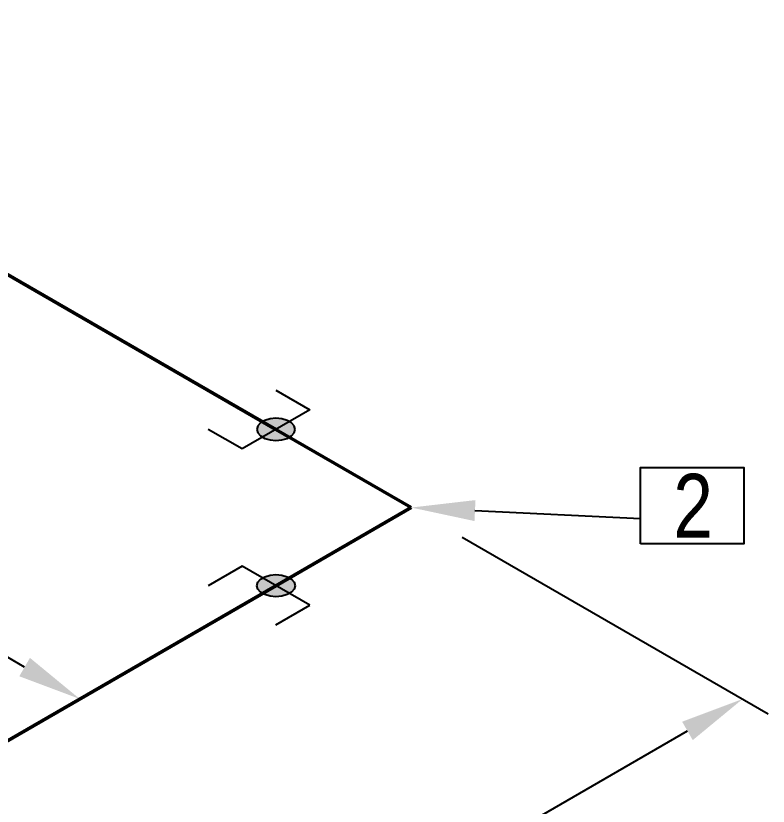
# Model space of a CAD drawing. Header units: millimetres. Extents: x 0 to 594, y 0 to 420.
# Drawn here: x 364.08 to 393.57, y 170.65 to 201.61 of the extents above; entities that cross this region are included whole.
import ezdxf
from ezdxf import colors
from ezdxf.entities.mleader import LeaderData, LeaderLine
from ezdxf.enums import TextEntityAlignment as Align
from ezdxf.math import Vec2, Vec3

# ---------------------------------------------------------------- set-up
doc = ezdxf.new("R2010")
doc.units = ezdxf.units.MM
doc.header["$LTSCALE"] = 0.25
for name, color, linetype in [('용접', 1, 'Continuous'), ('주석', 7, 'Continuous'), ('치수', 1, 'Continuous')]:
    doc.layers.add(name, color=color, linetype=linetype)
doc.layers.add('파이프 작은 보어', color=30, linetype='Continuous', lineweight=50)
doc.styles.add('AdskIsoAnnotation', font='arial.ttf', dxfattribs={"width": 0.8, "height": 1})
doc.styles.add('AdskIsoMetric', font='arial.ttf', dxfattribs={"width": 0.8, "height": 2.5})
doc.styles.add('AdskIsoMetric-30', font='arial.ttf', dxfattribs={"width": 0.8, "height": 2.5})
doc.styles.add('AdskIsoMetric30', font='arial.ttf', dxfattribs={"width": 0.8, "oblique": 30, "height": 2.5})
doc.styles.get("Standard").update_dxf_attribs({"font": 'arial.ttf'})
doc.dimstyles.new('AdskIsoMetric', dxfattribs={"dimtxt": 2.5, "dimasz": 2.5, "dimexe": 1, "dimexo": 2, "dimgap": 0.8, "dimtad": 1, "dimdec": 0, "dimrnd": 1, "dimzin": 0, "dimdsep": 46, "dimtxsty": 'AdskIsoMetric', "dimcen": 0, "dimclrt": 7, "dimadec": 0, "dimazin": 0, "dimtfac": 1, "dimtdec": 0, "dimtmove": 1, "dimatfit": 3, "dimfxl": 0, "dimfrac": 2, "dimtolj": 1, "dimtzin": 0, "dimarcsym": 0})

# ---------------------------------------------------------------- blocks, each defined once
blk = doc.blocks.new('*D44')
at = {"layer": 'Defpoints', "color": 0}
for p in [(321.387, 215.945), (308.397, 208.445), (379.579, 182.348)]:
    blk.add_point(p, dxfattribs=at)
at = {"layer": '치수', "color": 0, "lineweight": -2}
for p, q in [((319.387, 214.79), (307.397, 207.868)), ((364.423, 176.098), (310.562, 207.195))]:
    blk.add_line(p, q, dxfattribs=at)
at = {"layer": '치수', "color": 0}
for points in [[(310.77, 207.556), (310.354, 206.834), (308.397, 208.445)], [(364.632, 176.459), (364.215, 175.737), (366.588, 174.848)]]:
    blk.add_solid(points, dxfattribs=at)
at = {"layer": '치수', "color": 7, "insert": (339.76, 192.955), "char_height": 2.5, "attachment_point": 5, "rotation": 330, "style": 'AdskIsoMetric30'}
blk.add_mtext('\\A1;5864', dxfattribs=at)
blk = doc.blocks.new('*D45')
at = {"layer": 'Defpoints', "color": 0}
for p in [(379.579, 182.348), (392.569, 174.848), (315.673, 145.452)]:
    blk.add_point(p, dxfattribs=at)
at = {"layer": '치수', "color": 0, "lineweight": -2}
for p, q in [((381.579, 181.193), (393.569, 174.271)), ((330.828, 139.202), (390.404, 173.598)), ((317.673, 144.297), (329.663, 137.375))]:
    blk.add_line(p, q, dxfattribs=at)
at = {"layer": '치수', "color": 0}
for points in [[(390.196, 173.959), (390.612, 173.237), (392.569, 174.848)], [(330.62, 139.563), (331.036, 138.841), (328.663, 137.952)]]:
    blk.add_solid(points, dxfattribs=at)
at = {"layer": '치수', "color": 7, "insert": (358.569, 157.836), "char_height": 2.5, "attachment_point": 5, "rotation": 30, "style": 'AdskIsoMetric-30'}
blk.add_mtext('\\A1;5835', dxfattribs=at)
blk = doc.blocks.new('엘보우-1-Iso2DSkew90')
at = {"color": 0, "linetype": 'ByBlock', "lineweight": -2, "extrusion": (0, 0.816497, 0.57735)}
for p, q in [((0, 0), (-5.303, 3.062)), ((0, 0), (0, 0)), ((-5.303, -3.062), (0, 0))]:
    blk.add_line(p, q, dxfattribs=at)
blk = doc.blocks.new('SocketWeld-1-IsoRight')
blk.add_hatch(color=256).paths.add_polyline_path([(0.0055, 0.0371), (0.0057, 0.0369), (0.006, 0.0367), (0.0062, 0.0365), (0.0064, 0.0363), (0.0066, 0.0361), (0.0068, 0.0359), (0.007, 0.0357), (0.0072, 0.0355), (0.0075, 0.0353), (0.0077, 0.0351), (0.0079, 0.0349), (0.0081, 0.0347), (0.0083, 0.0345), (0.0085, 0.0343), (0.0088, 0.0341), (0.009, 0.0339), (0.0092, 0.0337), (0.0094, 0.0334), (0.0096, 0.0332), (0.0098, 0.033), (0.01, 0.0328), (0.0103, 0.0326), (0.0105, 0.0324), (0.0107, 0.0322), (0.0109, 0.032), (0.0111, 0.0318), (0.0113, 0.0316), (0.0115, 0.0314), (0.0118, 0.0312), (0.012, 0.031), (0.0122, 0.0308), (0.0124, 0.0306), (0.0126, 0.0304), (0.0128, 0.0302), (0.013, 0.03), (0.0133, 0.0298), (0.0135, 0.0296), (0.0137, 0.0294), (0.0139, 0.0292), (0.0141, 0.0289), (0.0143, 0.0287), (0.0145, 0.0285), (0.0148, 0.0283), (0.015, 0.0281), (0.0152, 0.0279), (0.0154, 0.0277), (0.0156, 0.0275), (0.0158, 0.0273), (0.0161, 0.0271), (0.0161, 0.0271), (0.0162, 0.0268), (0.0164, 0.0266), (0.0166, 0.0263), (0.0168, 0.0261), (0.017, 0.0258), (0.0171, 0.0256), (0.0173, 0.0253), (0.0175, 0.025), (0.0177, 0.0248), (0.0179, 0.0245), (0.0181, 0.0243), (0.0182, 0.024), (0.0184, 0.0237), (0.0186, 0.0235), (0.0188, 0.0232), (0.019, 0.023), (0.0192, 0.0227), (0.0193, 0.0225), (0.0195, 0.0222), (0.0197, 0.0219), (0.0199, 0.0217), (0.0201, 0.0214), (0.0203, 0.0212), (0.0204, 0.0209), (0.0206, 0.0206), (0.0208, 0.0204), (0.021, 0.0201), (0.0212, 0.0199), (0.0213, 0.0196), (0.0215, 0.0193), (0.0217, 0.0191), (0.0219, 0.0188), (0.0221, 0.0186), (0.0223, 0.0183), (0.0224, 0.0181), (0.0226, 0.0178), (0.0228, 0.0175), (0.023, 0.0173), (0.0232, 0.017), (0.0234, 0.0168), (0.0235, 0.0165), (0.0237, 0.0162), (0.0239, 0.016), (0.0241, 0.0157), (0.0243, 0.0155), (0.0245, 0.0152), (0.0246, 0.015), (0.0248, 0.0147), (0.025, 0.0144), (0.025, 0.0144), (0.0251, 0.0141), (0.0253, 0.0139), (0.0254, 0.0136), (0.0255, 0.0133), (0.0257, 0.013), (0.0258, 0.0127), (0.0259, 0.0124), (0.0261, 0.0121), (0.0262, 0.0118), (0.0263, 0.0116), (0.0265, 0.0113), (0.0266, 0.011), (0.0267, 0.0107), (0.0269, 0.0104), (0.027, 0.0101), (0.0271, 0.0098), (0.0273, 0.0095), (0.0274, 0.0093), (0.0275, 0.009), (0.0277, 0.0087), (0.0278, 0.0084), (0.0279, 0.0081), (0.0281, 0.0078), (0.0282, 0.0075), (0.0283, 0.0072), (0.0284, 0.007), (0.0286, 0.0067), (0.0287, 0.0064), (0.0288, 0.0061), (0.029, 0.0058), (0.0291, 0.0055), (0.0292, 0.0052), (0.0294, 0.0049), (0.0295, 0.0047), (0.0296, 0.0044), (0.0298, 0.0041), (0.0299, 0.0038), (0.03, 0.0035), (0.0302, 0.0032), (0.0303, 0.0029), (0.0304, 0.0026), (0.0306, 0.0024), (0.0307, 0.0021), (0.0308, 0.0018), (0.031, 0.0015), (0.0311, 0.0012), (0.0312, 0.0009), (0.0314, 0.0006), (0.0315, 0.0003), (0.0315, 0.0003), (0.0316, 0.0001), (0.0316, -0.0002), (0.0317, -0.0005), (0.0318, -0.0008), (0.0319, -0.0011), (0.0319, -0.0014), (0.032, -0.0017), (0.0321, -0.002), (0.0321, -0.0022), (0.0322, -0.0025), (0.0323, -0.0028), (0.0323, -0.0031), (0.0324, -0.0034), (0.0325, -0.0037), (0.0325, -0.004), (0.0326, -0.0043), (0.0327, -0.0046), (0.0328, -0.0048), (0.0328, -0.0051), (0.0329, -0.0054), (0.033, -0.0057), (0.033, -0.006), (0.0331, -0.0063), (0.0332, -0.0066), (0.0332, -0.0069), (0.0333, -0.0071), (0.0334, -0.0074), (0.0335, -0.0077), (0.0335, -0.008), (0.0336, -0.0083), (0.0337, -0.0086), (0.0337, -0.0089), (0.0338, -0.0092), (0.0339, -0.0095), (0.0339, -0.0097), (0.034, -0.01), (0.0341, -0.0103), (0.0342, -0.0106), (0.0342, -0.0109), (0.0343, -0.0112), (0.0344, -0.0115), (0.0344, -0.0118), (0.0345, -0.012), (0.0346, -0.0123), (0.0346, -0.0126), (0.0347, -0.0129), (0.0348, -0.0132), (0.0349, -0.0135), (0.0349, -0.0138), (0.0349, -0.0138), (0.0349, -0.014), (0.0349, -0.0143), (0.0349, -0.0146), (0.0349, -0.0148), (0.0349, -0.0151), (0.0349, -0.0153), (0.0349, -0.0156), (0.0349, -0.0159), (0.0349, -0.0161), (0.0349, -0.0164), (0.0349, -0.0166), (0.0349, -0.0169), (0.0349, -0.0172), (0.0349, -0.0174), (0.0349, -0.0177), (0.0349, -0.0179), (0.0349, -0.0182), (0.0349, -0.0185), (0.0349, -0.0187), (0.0349, -0.019), (0.0349, -0.0192), (0.0349, -0.0195), (0.0349, -0.0198), (0.0349, -0.02), (0.0349, -0.0203), (0.0349, -0.0206), (0.0349, -0.0208), (0.0349, -0.0211), (0.0349, -0.0213), (0.0349, -0.0216), (0.0349, -0.0219), (0.0349, -0.0221), (0.0349, -0.0224), (0.0349, -0.0226), (0.0349, -0.0229), (0.0349, -0.0232), (0.0349, -0.0234), (0.0349, -0.0237), (0.0349, -0.0239), (0.0349, -0.0242), (0.0349, -0.0245), (0.0349, -0.0247), (0.0349, -0.025), (0.0349, -0.0252), (0.0349, -0.0255), (0.0349, -0.0258), (0.0349, -0.026), (0.0349, -0.0263), (0.0349, -0.0265), (0.0349, -0.0265), (0.0349, -0.0268), (0.0348, -0.027), (0.0347, -0.0272), (0.0346, -0.0274), (0.0346, -0.0276), (0.0345, -0.0278), (0.0344, -0.028), (0.0344, -0.0282), (0.0343, -0.0284), (0.0342, -0.0286), (0.0342, -0.0288), (0.0341, -0.029), (0.034, -0.0292), (0.0339, -0.0295), (0.0339, -0.0297), (0.0338, -0.0299), (0.0337, -0.0301), (0.0337, -0.0303), (0.0336, -0.0305), (0.0335, -0.0307), (0.0335, -0.0309), (0.0334, -0.0311), (0.0333, -0.0313), (0.0332, -0.0315), (0.0332, -0.0317), (0.0331, -0.0319), (0.033, -0.0322), (0.033, -0.0324), (0.0329, -0.0326), (0.0328, -0.0328), (0.0328, -0.033), (0.0327, -0.0332), (0.0326, -0.0334), (0.0325, -0.0336), (0.0325, -0.0338), (0.0324, -0.034), (0.0323, -0.0342), (0.0323, -0.0344), (0.0322, -0.0346), (0.0321, -0.0349), (0.0321, -0.0351), (0.032, -0.0353), (0.0319, -0.0355), (0.0319, -0.0357), (0.0318, -0.0359), (0.0317, -0.0361), (0.0316, -0.0363), (0.0316, -0.0365), (0.0315, -0.0367), (0.0315, -0.0367), (0.0314, -0.0369), (0.0312, -0.037), (0.0311, -0.0371), (0.031, -0.0373), (0.0308, -0.0374), (0.0307, -0.0375), (0.0306, -0.0377), (0.0304, -0.0378), (0.0303, -0.0379), (0.0302, -0.0381), (0.03, -0.0382), (0.0299, -0.0383), (0.0298, -0.0385), (0.0296, -0.0386), (0.0295, -0.0387), (0.0294, -0.0389), (0.0292, -0.039), (0.0291, -0.0391), (0.029, -0.0393), (0.0288, -0.0394), (0.0287, -0.0395), (0.0286, -0.0397), (0.0284, -0.0398), (0.0283, -0.0399), (0.0282, -0.0401), (0.0281, -0.0402), (0.0279, -0.0403), (0.0278, -0.0405), (0.0277, -0.0406), (0.0275, -0.0408), (0.0274, -0.0409), (0.0273, -0.041), (0.0271, -0.0412), (0.027, -0.0413), (0.0269, -0.0414), (0.0267, -0.0416), (0.0266, -0.0417), (0.0265, -0.0418), (0.0263, -0.042), (0.0262, -0.0421), (0.0261, -0.0422), (0.0259, -0.0424), (0.0258, -0.0425), (0.0257, -0.0426), (0.0255, -0.0428), (0.0254, -0.0429), (0.0253, -0.043), (0.0251, -0.0432), (0.025, -0.0433), (0.025, -0.0433), (0.0248, -0.0433), (0.0246, -0.0434), (0.0245, -0.0434), (0.0243, -0.0435), (0.0241, -0.0435), (0.0239, -0.0436), (0.0237, -0.0436), (0.0235, -0.0437), (0.0234, -0.0437), (0.0232, -0.0438), (0.023, -0.0438), (0.0228, -0.0439), (0.0226, -0.0439), (0.0224, -0.044), (0.0223, -0.044), (0.0221, -0.0441), (0.0219, -0.0441), (0.0217, -0.0442), (0.0215, -0.0442), (0.0213, -0.0443), (0.0212, -0.0443), (0.021, -0.0444), (0.0208, -0.0444), (0.0206, -0.0444), (0.0204, -0.0445), (0.0203, -0.0445), (0.0201, -0.0446), (0.0199, -0.0446), (0.0197, -0.0447), (0.0195, -0.0447), (0.0193, -0.0448), (0.0192, -0.0448), (0.019, -0.0449), (0.0188, -0.0449), (0.0186, -0.045), (0.0184, -0.045), (0.0182, -0.0451), (0.0181, -0.0451), (0.0179, -0.0452), (0.0177, -0.0452), (0.0175, -0.0453), (0.0173, -0.0453), (0.0171, -0.0454), (0.017, -0.0454), (0.0168, -0.0455), (0.0166, -0.0455), (0.0164, -0.0455), (0.0162, -0.0456), (0.0161, -0.0456), (0.0161, -0.0456), (0.0158, -0.0456), (0.0156, -0.0456), (0.0154, -0.0455), (0.0152, -0.0455), (0.015, -0.0454), (0.0148, -0.0454), (0.0145, -0.0453), (0.0143, -0.0453), (0.0141, -0.0453), (0.0139, -0.0452), (0.0137, -0.0452), (0.0135, -0.0451), (0.0133, -0.0451), (0.013, -0.045), (0.0128, -0.045), (0.0126, -0.0449), (0.0124, -0.0449), (0.0122, -0.0449), (0.012, -0.0448), (0.0118, -0.0448), (0.0115, -0.0447), (0.0113, -0.0447), (0.0111, -0.0446), (0.0109, -0.0446), (0.0107, -0.0446), (0.0105, -0.0445), (0.0103, -0.0445), (0.01, -0.0444), (0.0098, -0.0444), (0.0096, -0.0443), (0.0094, -0.0443), (0.0092, -0.0443), (0.009, -0.0442), (0.0088, -0.0442), (0.0085, -0.0441), (0.0083, -0.0441), (0.0081, -0.044), (0.0079, -0.044), (0.0077, -0.0439), (0.0075, -0.0439), (0.0072, -0.0439), (0.007, -0.0438), (0.0068, -0.0438), (0.0066, -0.0437), (0.0064, -0.0437), (0.0062, -0.0436), (0.006, -0.0436), (0.0057, -0.0436), (0.0055, -0.0435), (0.0055, -0.0435), (0.0053, -0.0434), (0.0051, -0.0433), (0.0049, -0.0431), (0.0046, -0.043), (0.0044, -0.0429), (0.0042, -0.0427), (0.004, -0.0426), (0.0037, -0.0425), (0.0035, -0.0423), (0.0033, -0.0422), (0.003, -0.0421), (0.0028, -0.042), (0.0026, -0.0418), (0.0024, -0.0417), (0.0021, -0.0416), (0.0019, -0.0414), (0.0017, -0.0413), (0.0015, -0.0412), (0.0012, -0.041), (0.001, -0.0409), (0.0008, -0.0408), (0.0006, -0.0406), (0.0003, -0.0405), (0.0001, -0.0404), (-0.0001, -0.0403), (-0.0003, -0.0401), (-0.0006, -0.04), (-0.0008, -0.0399), (-0.001, -0.0397), (-0.0012, -0.0396), (-0.0015, -0.0395), (-0.0017, -0.0393), (-0.0019, -0.0392), (-0.0021, -0.0391), (-0.0024, -0.039), (-0.0026, -0.0388), (-0.0028, -0.0387), (-0.003, -0.0386), (-0.0033, -0.0384), (-0.0035, -0.0383), (-0.0037, -0.0382), (-0.004, -0.038), (-0.0042, -0.0379), (-0.0044, -0.0378), (-0.0046, -0.0377), (-0.0049, -0.0375), (-0.0051, -0.0374), (-0.0053, -0.0373), (-0.0055, -0.0371), (-0.0055, -0.0371), (-0.0057, -0.0369), (-0.006, -0.0367), (-0.0062, -0.0365), (-0.0064, -0.0363), (-0.0066, -0.0361), (-0.0068, -0.0359), (-0.007, -0.0357), (-0.0072, -0.0355), (-0.0075, -0.0353), (-0.0077, -0.0351), (-0.0079, -0.0349), (-0.0081, -0.0347), (-0.0083, -0.0345), (-0.0085, -0.0343), (-0.0088, -0.0341), (-0.009, -0.0339), (-0.0092, -0.0337), (-0.0094, -0.0334), (-0.0096, -0.0332), (-0.0098, -0.033), (-0.01, -0.0328), (-0.0103, -0.0326), (-0.0105, -0.0324), (-0.0107, -0.0322), (-0.0109, -0.032), (-0.0111, -0.0318), (-0.0113, -0.0316), (-0.0115, -0.0314), (-0.0118, -0.0312), (-0.012, -0.031), (-0.0122, -0.0308), (-0.0124, -0.0306), (-0.0126, -0.0304), (-0.0128, -0.0302), (-0.013, -0.03), (-0.0133, -0.0298), (-0.0135, -0.0296), (-0.0137, -0.0294), (-0.0139, -0.0292), (-0.0141, -0.0289), (-0.0143, -0.0287), (-0.0145, -0.0285), (-0.0148, -0.0283), (-0.015, -0.0281), (-0.0152, -0.0279), (-0.0154, -0.0277), (-0.0156, -0.0275), (-0.0158, -0.0273), (-0.0161, -0.0271), (-0.0161, -0.0271), (-0.0162, -0.0268), (-0.0164, -0.0266), (-0.0166, -0.0263), (-0.0168, -0.0261), (-0.017, -0.0258), (-0.0171, -0.0256), (-0.0173, -0.0253), (-0.0175, -0.025), (-0.0177, -0.0248), (-0.0179, -0.0245), (-0.0181, -0.0243), (-0.0182, -0.024), (-0.0184, -0.0237), (-0.0186, -0.0235), (-0.0188, -0.0232), (-0.019, -0.023), (-0.0192, -0.0227), (-0.0193, -0.0225), (-0.0195, -0.0222), (-0.0197, -0.0219), (-0.0199, -0.0217), (-0.0201, -0.0214), (-0.0203, -0.0212), (-0.0204, -0.0209), (-0.0206, -0.0206), (-0.0208, -0.0204), (-0.021, -0.0201), (-0.0212, -0.0199), (-0.0213, -0.0196), (-0.0215, -0.0193), (-0.0217, -0.0191), (-0.0219, -0.0188), (-0.0221, -0.0186), (-0.0223, -0.0183), (-0.0224, -0.0181), (-0.0226, -0.0178), (-0.0228, -0.0175), (-0.023, -0.0173), (-0.0232, -0.017), (-0.0234, -0.0168), (-0.0235, -0.0165), (-0.0237, -0.0162), (-0.0239, -0.016), (-0.0241, -0.0157), (-0.0243, -0.0155), (-0.0245, -0.0152), (-0.0246, -0.015), (-0.0248, -0.0147), (-0.025, -0.0144), (-0.025, -0.0144), (-0.0251, -0.0141), (-0.0253, -0.0139), (-0.0254, -0.0136), (-0.0255, -0.0133), (-0.0257, -0.013), (-0.0258, -0.0127), (-0.0259, -0.0124), (-0.0261, -0.0121), (-0.0262, -0.0118), (-0.0263, -0.0116), (-0.0265, -0.0113), (-0.0266, -0.011), (-0.0267, -0.0107), (-0.0269, -0.0104), (-0.027, -0.0101), (-0.0271, -0.0098), (-0.0273, -0.0095), (-0.0274, -0.0093), (-0.0275, -0.009), (-0.0277, -0.0087), (-0.0278, -0.0084), (-0.0279, -0.0081), (-0.0281, -0.0078), (-0.0282, -0.0075), (-0.0283, -0.0072), (-0.0284, -0.007), (-0.0286, -0.0067), (-0.0287, -0.0064), (-0.0288, -0.0061), (-0.029, -0.0058), (-0.0291, -0.0055), (-0.0292, -0.0052), (-0.0294, -0.0049), (-0.0295, -0.0047), (-0.0296, -0.0044), (-0.0298, -0.0041), (-0.0299, -0.0038), (-0.03, -0.0035), (-0.0302, -0.0032), (-0.0303, -0.0029), (-0.0304, -0.0026), (-0.0306, -0.0024), (-0.0307, -0.0021), (-0.0308, -0.0018), (-0.031, -0.0015), (-0.0311, -0.0012), (-0.0312, -0.0009), (-0.0314, -0.0006), (-0.0315, -0.0003), (-0.0315, -0.0003), (-0.0316, -0.0001), (-0.0316, 0.0002), (-0.0317, 0.0005), (-0.0318, 0.0008), (-0.0319, 0.0011), (-0.0319, 0.0014), (-0.032, 0.0017), (-0.0321, 0.002), (-0.0321, 0.0022), (-0.0322, 0.0025), (-0.0323, 0.0028), (-0.0323, 0.0031), (-0.0324, 0.0034), (-0.0325, 0.0037), (-0.0325, 0.004), (-0.0326, 0.0043), (-0.0327, 0.0046), (-0.0328, 0.0048), (-0.0328, 0.0051), (-0.0329, 0.0054), (-0.033, 0.0057), (-0.033, 0.006), (-0.0331, 0.0063), (-0.0332, 0.0066), (-0.0332, 0.0069), (-0.0333, 0.0071), (-0.0334, 0.0074), (-0.0335, 0.0077), (-0.0335, 0.008), (-0.0336, 0.0083), (-0.0337, 0.0086), (-0.0337, 0.0089), (-0.0338, 0.0092), (-0.0339, 0.0095), (-0.0339, 0.0097), (-0.034, 0.01), (-0.0341, 0.0103), (-0.0342, 0.0106), (-0.0342, 0.0109), (-0.0343, 0.0112), (-0.0344, 0.0115), (-0.0344, 0.0118), (-0.0345, 0.012), (-0.0346, 0.0123), (-0.0346, 0.0126), (-0.0347, 0.0129), (-0.0348, 0.0132), (-0.0349, 0.0135), (-0.0349, 0.0138), (-0.0349, 0.0138), (-0.0349, 0.014), (-0.0349, 0.0143), (-0.0349, 0.0146), (-0.0349, 0.0148), (-0.0349, 0.0151), (-0.0349, 0.0153), (-0.0349, 0.0156), (-0.0349, 0.0159), (-0.0349, 0.0161), (-0.0349, 0.0164), (-0.0349, 0.0166), (-0.0349, 0.0169), (-0.0349, 0.0172), (-0.0349, 0.0174), (-0.0349, 0.0177), (-0.0349, 0.0179), (-0.0349, 0.0182), (-0.0349, 0.0185), (-0.0349, 0.0187), (-0.0349, 0.019), (-0.0349, 0.0192), (-0.0349, 0.0195), (-0.0349, 0.0198), (-0.0349, 0.02), (-0.0349, 0.0203), (-0.0349, 0.0206), (-0.0349, 0.0208), (-0.0349, 0.0211), (-0.0349, 0.0213), (-0.0349, 0.0216), (-0.0349, 0.0219), (-0.0349, 0.0221), (-0.0349, 0.0224), (-0.0349, 0.0226), (-0.0349, 0.0229), (-0.0349, 0.0232), (-0.0349, 0.0234), (-0.0349, 0.0237), (-0.0349, 0.0239), (-0.0349, 0.0242), (-0.0349, 0.0245), (-0.0349, 0.0247), (-0.0349, 0.025), (-0.0349, 0.0252), (-0.0349, 0.0255), (-0.0349, 0.0258), (-0.0349, 0.026), (-0.0349, 0.0263), (-0.0349, 0.0265), (-0.0349, 0.0265), (-0.0349, 0.0268), (-0.0348, 0.027), (-0.0347, 0.0272), (-0.0346, 0.0274), (-0.0346, 0.0276), (-0.0345, 0.0278), (-0.0344, 0.028), (-0.0344, 0.0282), (-0.0343, 0.0284), (-0.0342, 0.0286), (-0.0342, 0.0288), (-0.0341, 0.029), (-0.034, 0.0292), (-0.0339, 0.0295), (-0.0339, 0.0297), (-0.0338, 0.0299), (-0.0337, 0.0301), (-0.0337, 0.0303), (-0.0336, 0.0305), (-0.0335, 0.0307), (-0.0335, 0.0309), (-0.0334, 0.0311), (-0.0333, 0.0313), (-0.0332, 0.0315), (-0.0332, 0.0317), (-0.0331, 0.0319), (-0.033, 0.0322), (-0.033, 0.0324), (-0.0329, 0.0326), (-0.0328, 0.0328), (-0.0328, 0.033), (-0.0327, 0.0332), (-0.0326, 0.0334), (-0.0325, 0.0336), (-0.0325, 0.0338), (-0.0324, 0.034), (-0.0323, 0.0342), (-0.0323, 0.0344), (-0.0322, 0.0346), (-0.0321, 0.0349), (-0.0321, 0.0351), (-0.032, 0.0353), (-0.0319, 0.0355), (-0.0319, 0.0357), (-0.0318, 0.0359), (-0.0317, 0.0361), (-0.0316, 0.0363), (-0.0316, 0.0365), (-0.0315, 0.0367), (-0.0315, 0.0367), (-0.0314, 0.0369), (-0.0312, 0.037), (-0.0311, 0.0371), (-0.031, 0.0373), (-0.0308, 0.0374), (-0.0307, 0.0375), (-0.0306, 0.0377), (-0.0304, 0.0378), (-0.0303, 0.0379), (-0.0302, 0.0381), (-0.03, 0.0382), (-0.0299, 0.0383), (-0.0298, 0.0385), (-0.0296, 0.0386), (-0.0295, 0.0387), (-0.0294, 0.0389), (-0.0292, 0.039), (-0.0291, 0.0391), (-0.029, 0.0393), (-0.0288, 0.0394), (-0.0287, 0.0395), (-0.0286, 0.0397), (-0.0284, 0.0398), (-0.0283, 0.0399), (-0.0282, 0.0401), (-0.0281, 0.0402), (-0.0279, 0.0403), (-0.0278, 0.0405), (-0.0277, 0.0406), (-0.0275, 0.0408), (-0.0274, 0.0409), (-0.0273, 0.041), (-0.0271, 0.0412), (-0.027, 0.0413), (-0.0269, 0.0414), (-0.0267, 0.0416), (-0.0266, 0.0417), (-0.0265, 0.0418), (-0.0263, 0.042), (-0.0262, 0.0421), (-0.0261, 0.0422), (-0.0259, 0.0424), (-0.0258, 0.0425), (-0.0257, 0.0426), (-0.0255, 0.0428), (-0.0254, 0.0429), (-0.0253, 0.043), (-0.0251, 0.0432), (-0.025, 0.0433), (-0.025, 0.0433), (-0.0248, 0.0433), (-0.0246, 0.0434), (-0.0245, 0.0434), (-0.0243, 0.0435), (-0.0241, 0.0435), (-0.0239, 0.0436), (-0.0237, 0.0436), (-0.0235, 0.0437), (-0.0234, 0.0437), (-0.0232, 0.0438), (-0.023, 0.0438), (-0.0228, 0.0439), (-0.0226, 0.0439), (-0.0224, 0.044), (-0.0223, 0.044), (-0.0221, 0.0441), (-0.0219, 0.0441), (-0.0217, 0.0442), (-0.0215, 0.0442), (-0.0213, 0.0443), (-0.0212, 0.0443), (-0.021, 0.0444), (-0.0208, 0.0444), (-0.0206, 0.0444), (-0.0204, 0.0445), (-0.0203, 0.0445), (-0.0201, 0.0446), (-0.0199, 0.0446), (-0.0197, 0.0447), (-0.0195, 0.0447), (-0.0193, 0.0448), (-0.0192, 0.0448), (-0.019, 0.0449), (-0.0188, 0.0449), (-0.0186, 0.045), (-0.0184, 0.045), (-0.0182, 0.0451), (-0.0181, 0.0451), (-0.0179, 0.0452), (-0.0177, 0.0452), (-0.0175, 0.0453), (-0.0173, 0.0453), (-0.0171, 0.0454), (-0.017, 0.0454), (-0.0168, 0.0455), (-0.0166, 0.0455), (-0.0164, 0.0455), (-0.0162, 0.0456), (-0.0161, 0.0456), (-0.0161, 0.0456), (-0.0158, 0.0456), (-0.0156, 0.0456), (-0.0154, 0.0455), (-0.0152, 0.0455), (-0.015, 0.0454), (-0.0148, 0.0454), (-0.0145, 0.0453), (-0.0143, 0.0453), (-0.0141, 0.0453), (-0.0139, 0.0452), (-0.0137, 0.0452), (-0.0135, 0.0451), (-0.0133, 0.0451), (-0.013, 0.045), (-0.0128, 0.045), (-0.0126, 0.0449), (-0.0124, 0.0449), (-0.0122, 0.0449), (-0.012, 0.0448), (-0.0118, 0.0448), (-0.0115, 0.0447), (-0.0113, 0.0447), (-0.0111, 0.0446), (-0.0109, 0.0446), (-0.0107, 0.0446), (-0.0105, 0.0445), (-0.0103, 0.0445), (-0.01, 0.0444), (-0.0098, 0.0444), (-0.0096, 0.0443), (-0.0094, 0.0443), (-0.0092, 0.0443), (-0.009, 0.0442), (-0.0088, 0.0442), (-0.0085, 0.0441), (-0.0083, 0.0441), (-0.0081, 0.044), (-0.0079, 0.044), (-0.0077, 0.0439), (-0.0075, 0.0439), (-0.0072, 0.0439), (-0.007, 0.0438), (-0.0068, 0.0438), (-0.0066, 0.0437), (-0.0064, 0.0437), (-0.0062, 0.0436), (-0.006, 0.0436), (-0.0057, 0.0436), (-0.0055, 0.0435), (-0.0055, 0.0435), (-0.0053, 0.0434), (-0.0051, 0.0433), (-0.0049, 0.0431), (-0.0046, 0.043), (-0.0044, 0.0429), (-0.0042, 0.0427), (-0.004, 0.0426), (-0.0037, 0.0425), (-0.0035, 0.0423), (-0.0033, 0.0422), (-0.003, 0.0421), (-0.0028, 0.042), (-0.0026, 0.0418), (-0.0024, 0.0417), (-0.0021, 0.0416), (-0.0019, 0.0414), (-0.0017, 0.0413), (-0.0015, 0.0412), (-0.0012, 0.041), (-0.001, 0.0409), (-0.0008, 0.0408), (-0.0006, 0.0406), (-0.0003, 0.0405), (-0.0001, 0.0404), (0.0001, 0.0403), (0.0003, 0.0401), (0.0006, 0.04), (0.0008, 0.0399), (0.001, 0.0397), (0.0012, 0.0396), (0.0015, 0.0395), (0.0017, 0.0393), (0.0019, 0.0392), (0.0021, 0.0391), (0.0024, 0.039), (0.0026, 0.0388), (0.0028, 0.0387), (0.003, 0.0386), (0.0033, 0.0384), (0.0035, 0.0383), (0.0037, 0.0382), (0.004, 0.038), (0.0042, 0.0379), (0.0044, 0.0378), (0.0046, 0.0377), (0.0049, 0.0375), (0.0051, 0.0374), (0.0053, 0.0373)], flags=0)
at = {"color": 0, "linetype": 'ByBlock', "lineweight": -2, "extrusion": (0.707107, 0.408248, -0.57735)}
for p, q in [((0, 0.1021), (-0.0884, 0.1531)), ((0, -0.1021), (0, 0.1021)), ((-0.0315, 0.0367), (-0.025, 0.0433)), ((-0.025, 0.0433), (-0.0161, 0.0456)), ((-0.0161, 0.0456), (-0.0055, 0.0435)), ((-0.0055, 0.0435), (0.0055, 0.0371)), ((-0.0349, 0.0265), (-0.0315, 0.0367)), ((-0.0349, 0.0138), (-0.0349, 0.0265)), ((0.0055, 0.0371), (0.0161, 0.0271)), ((0.0161, 0.0271), (0.025, 0.0144)), ((-0.0315, -0.0003), (-0.0349, 0.0138)), ((0.025, 0.0144), (0.0315, 0.0003)), ((0.0315, 0.0003), (0.0349, -0.0138)), ((-0.025, -0.0144), (-0.0315, -0.0003)), ((-0.0161, -0.0271), (-0.025, -0.0144)), ((0.0349, -0.0138), (0.0349, -0.0265)), ((-0.0055, -0.0371), (-0.0161, -0.0271)), ((0.0055, -0.0435), (-0.0055, -0.0371)), ((0.0315, -0.0367), (0.025, -0.0433)), ((0.0349, -0.0265), (0.0315, -0.0367)), ((-0.0884, -0.051), (0, -0.1021)), ((0.0161, -0.0456), (0.0055, -0.0435)), ((0.025, -0.0433), (0.0161, -0.0456))]:
    blk.add_line(p, q, dxfattribs=at)
blk = doc.blocks.new('SocketWeld-1-IsoLeft')
blk.add_hatch(color=256).paths.add_polyline_path([(-0.0294, -0.0234), (-0.0291, -0.0234), (-0.0288, -0.0235), (-0.0285, -0.0236), (-0.0283, -0.0237), (-0.028, -0.0238), (-0.0277, -0.0239), (-0.0274, -0.0239), (-0.0271, -0.024), (-0.0268, -0.0241), (-0.0265, -0.0242), (-0.0263, -0.0243), (-0.026, -0.0244), (-0.0257, -0.0244), (-0.0254, -0.0245), (-0.0251, -0.0246), (-0.0248, -0.0247), (-0.0246, -0.0248), (-0.0243, -0.0249), (-0.024, -0.0249), (-0.0237, -0.025), (-0.0234, -0.0251), (-0.0231, -0.0252), (-0.0228, -0.0253), (-0.0226, -0.0254), (-0.0223, -0.0254), (-0.022, -0.0255), (-0.0217, -0.0256), (-0.0214, -0.0257), (-0.0211, -0.0258), (-0.0209, -0.0259), (-0.0206, -0.0259), (-0.0203, -0.026), (-0.02, -0.0261), (-0.0197, -0.0262), (-0.0194, -0.0263), (-0.0191, -0.0264), (-0.0189, -0.0265), (-0.0186, -0.0265), (-0.0183, -0.0266), (-0.018, -0.0267), (-0.0177, -0.0268), (-0.0174, -0.0269), (-0.0172, -0.027), (-0.0169, -0.027), (-0.0166, -0.0271), (-0.0163, -0.0272), (-0.016, -0.0273), (-0.0157, -0.0274), (-0.0155, -0.0275), (-0.0155, -0.0275), (-0.0151, -0.0275), (-0.0148, -0.0275), (-0.0145, -0.0275), (-0.0142, -0.0276), (-0.0139, -0.0276), (-0.0136, -0.0276), (-0.0132, -0.0277), (-0.0129, -0.0277), (-0.0126, -0.0277), (-0.0123, -0.0277), (-0.012, -0.0278), (-0.0117, -0.0278), (-0.0114, -0.0278), (-0.011, -0.0279), (-0.0107, -0.0279), (-0.0104, -0.0279), (-0.0101, -0.0279), (-0.0098, -0.028), (-0.0095, -0.028), (-0.0091, -0.028), (-0.0088, -0.0281), (-0.0085, -0.0281), (-0.0082, -0.0281), (-0.0079, -0.0281), (-0.0076, -0.0282), (-0.0073, -0.0282), (-0.0069, -0.0282), (-0.0066, -0.0283), (-0.0063, -0.0283), (-0.006, -0.0283), (-0.0057, -0.0283), (-0.0054, -0.0284), (-0.005, -0.0284), (-0.0047, -0.0284), (-0.0044, -0.0285), (-0.0041, -0.0285), (-0.0038, -0.0285), (-0.0035, -0.0286), (-0.0032, -0.0286), (-0.0028, -0.0286), (-0.0025, -0.0286), (-0.0022, -0.0287), (-0.0019, -0.0287), (-0.0016, -0.0287), (-0.0013, -0.0288), (-0.0009, -0.0288), (-0.0006, -0.0288), (-0.0003, -0.0288), (0, -0.0289), (0, -0.0289), (0.0003, -0.0288), (0.0006, -0.0288), (0.0009, -0.0288), (0.0013, -0.0288), (0.0016, -0.0287), (0.0019, -0.0287), (0.0022, -0.0287), (0.0025, -0.0286), (0.0028, -0.0286), (0.0032, -0.0286), (0.0035, -0.0286), (0.0038, -0.0285), (0.0041, -0.0285), (0.0044, -0.0285), (0.0047, -0.0284), (0.005, -0.0284), (0.0054, -0.0284), (0.0057, -0.0283), (0.006, -0.0283), (0.0063, -0.0283), (0.0066, -0.0283), (0.0069, -0.0282), (0.0073, -0.0282), (0.0076, -0.0282), (0.0079, -0.0281), (0.0082, -0.0281), (0.0085, -0.0281), (0.0088, -0.0281), (0.0091, -0.028), (0.0095, -0.028), (0.0098, -0.028), (0.0101, -0.0279), (0.0104, -0.0279), (0.0107, -0.0279), (0.011, -0.0279), (0.0114, -0.0278), (0.0117, -0.0278), (0.012, -0.0278), (0.0123, -0.0277), (0.0126, -0.0277), (0.0129, -0.0277), (0.0132, -0.0277), (0.0136, -0.0276), (0.0139, -0.0276), (0.0142, -0.0276), (0.0145, -0.0275), (0.0148, -0.0275), (0.0151, -0.0275), (0.0155, -0.0275), (0.0155, -0.0275), (0.0157, -0.0274), (0.016, -0.0273), (0.0163, -0.0272), (0.0166, -0.0271), (0.0169, -0.027), (0.0172, -0.027), (0.0174, -0.0269), (0.0177, -0.0268), (0.018, -0.0267), (0.0183, -0.0266), (0.0186, -0.0265), (0.0189, -0.0265), (0.0191, -0.0264), (0.0194, -0.0263), (0.0197, -0.0262), (0.02, -0.0261), (0.0203, -0.026), (0.0206, -0.0259), (0.0209, -0.0259), (0.0211, -0.0258), (0.0214, -0.0257), (0.0217, -0.0256), (0.022, -0.0255), (0.0223, -0.0254), (0.0226, -0.0254), (0.0228, -0.0253), (0.0231, -0.0252), (0.0234, -0.0251), (0.0237, -0.025), (0.024, -0.0249), (0.0243, -0.0249), (0.0246, -0.0248), (0.0248, -0.0247), (0.0251, -0.0246), (0.0254, -0.0245), (0.0257, -0.0244), (0.026, -0.0244), (0.0263, -0.0243), (0.0265, -0.0242), (0.0268, -0.0241), (0.0271, -0.024), (0.0274, -0.0239), (0.0277, -0.0239), (0.028, -0.0238), (0.0283, -0.0237), (0.0285, -0.0236), (0.0288, -0.0235), (0.0291, -0.0234), (0.0294, -0.0234), (0.0294, -0.0234), (0.0296, -0.0232), (0.0298, -0.0231), (0.0301, -0.023), (0.0303, -0.0228), (0.0305, -0.0227), (0.0307, -0.0226), (0.031, -0.0224), (0.0312, -0.0223), (0.0314, -0.0222), (0.0316, -0.0221), (0.0319, -0.0219), (0.0321, -0.0218), (0.0323, -0.0217), (0.0325, -0.0215), (0.0328, -0.0214), (0.033, -0.0213), (0.0332, -0.0211), (0.0335, -0.021), (0.0337, -0.0209), (0.0339, -0.0207), (0.0341, -0.0206), (0.0344, -0.0205), (0.0346, -0.0204), (0.0348, -0.0202), (0.035, -0.0201), (0.0353, -0.02), (0.0355, -0.0198), (0.0357, -0.0197), (0.0359, -0.0196), (0.0362, -0.0194), (0.0364, -0.0193), (0.0366, -0.0192), (0.0368, -0.0191), (0.0371, -0.0189), (0.0373, -0.0188), (0.0375, -0.0187), (0.0377, -0.0185), (0.038, -0.0184), (0.0382, -0.0183), (0.0384, -0.0181), (0.0386, -0.018), (0.0389, -0.0179), (0.0391, -0.0177), (0.0393, -0.0176), (0.0395, -0.0175), (0.0398, -0.0174), (0.04, -0.0172), (0.0402, -0.0171), (0.0405, -0.017), (0.0405, -0.017), (0.0406, -0.0168), (0.0407, -0.0166), (0.0409, -0.0165), (0.041, -0.0163), (0.0412, -0.0161), (0.0413, -0.016), (0.0415, -0.0158), (0.0416, -0.0157), (0.0418, -0.0155), (0.0419, -0.0153), (0.042, -0.0152), (0.0422, -0.015), (0.0423, -0.0148), (0.0425, -0.0147), (0.0426, -0.0145), (0.0428, -0.0143), (0.0429, -0.0142), (0.0431, -0.014), (0.0432, -0.0138), (0.0433, -0.0137), (0.0435, -0.0135), (0.0436, -0.0134), (0.0438, -0.0132), (0.0439, -0.013), (0.0441, -0.0129), (0.0442, -0.0127), (0.0444, -0.0125), (0.0445, -0.0124), (0.0447, -0.0122), (0.0448, -0.012), (0.0449, -0.0119), (0.0451, -0.0117), (0.0452, -0.0115), (0.0454, -0.0114), (0.0455, -0.0112), (0.0457, -0.0111), (0.0458, -0.0109), (0.046, -0.0107), (0.0461, -0.0106), (0.0462, -0.0104), (0.0464, -0.0102), (0.0465, -0.0101), (0.0467, -0.0099), (0.0468, -0.0097), (0.047, -0.0096), (0.0471, -0.0094), (0.0473, -0.0092), (0.0474, -0.0091), (0.0476, -0.0089), (0.0476, -0.0089), (0.0476, -0.0087), (0.0477, -0.0086), (0.0477, -0.0084), (0.0478, -0.0082), (0.0478, -0.008), (0.0479, -0.0078), (0.0479, -0.0076), (0.048, -0.0075), (0.048, -0.0073), (0.0481, -0.0071), (0.0481, -0.0069), (0.0482, -0.0067), (0.0482, -0.0066), (0.0483, -0.0064), (0.0483, -0.0062), (0.0484, -0.006), (0.0484, -0.0058), (0.0485, -0.0056), (0.0485, -0.0055), (0.0486, -0.0053), (0.0486, -0.0051), (0.0487, -0.0049), (0.0487, -0.0047), (0.0488, -0.0046), (0.0488, -0.0044), (0.0489, -0.0042), (0.0489, -0.004), (0.049, -0.0038), (0.049, -0.0036), (0.0491, -0.0035), (0.0491, -0.0033), (0.0492, -0.0031), (0.0492, -0.0029), (0.0493, -0.0027), (0.0493, -0.0025), (0.0494, -0.0024), (0.0494, -0.0022), (0.0495, -0.002), (0.0495, -0.0018), (0.0496, -0.0016), (0.0496, -0.0015), (0.0497, -0.0013), (0.0497, -0.0011), (0.0498, -0.0009), (0.0498, -0.0007), (0.0499, -0.0005), (0.0499, -0.0004), (0.05, -0.0002), (0.05, 0), (0.05, 0), (0.05, 0.0002), (0.0499, 0.0004), (0.0499, 0.0005), (0.0498, 0.0007), (0.0498, 0.0009), (0.0497, 0.0011), (0.0497, 0.0013), (0.0496, 0.0015), (0.0496, 0.0016), (0.0495, 0.0018), (0.0495, 0.002), (0.0494, 0.0022), (0.0494, 0.0024), (0.0493, 0.0025), (0.0493, 0.0027), (0.0492, 0.0029), (0.0492, 0.0031), (0.0491, 0.0033), (0.0491, 0.0035), (0.049, 0.0036), (0.049, 0.0038), (0.0489, 0.004), (0.0489, 0.0042), (0.0488, 0.0044), (0.0488, 0.0046), (0.0487, 0.0047), (0.0487, 0.0049), (0.0486, 0.0051), (0.0486, 0.0053), (0.0485, 0.0055), (0.0485, 0.0056), (0.0484, 0.0058), (0.0484, 0.006), (0.0483, 0.0062), (0.0483, 0.0064), (0.0482, 0.0066), (0.0482, 0.0067), (0.0481, 0.0069), (0.0481, 0.0071), (0.048, 0.0073), (0.048, 0.0075), (0.0479, 0.0076), (0.0479, 0.0078), (0.0478, 0.008), (0.0478, 0.0082), (0.0477, 0.0084), (0.0477, 0.0086), (0.0476, 0.0087), (0.0476, 0.0089), (0.0476, 0.0089), (0.0474, 0.0091), (0.0473, 0.0092), (0.0471, 0.0094), (0.047, 0.0096), (0.0468, 0.0097), (0.0467, 0.0099), (0.0465, 0.0101), (0.0464, 0.0102), (0.0462, 0.0104), (0.0461, 0.0106), (0.046, 0.0107), (0.0458, 0.0109), (0.0457, 0.0111), (0.0455, 0.0112), (0.0454, 0.0114), (0.0452, 0.0115), (0.0451, 0.0117), (0.0449, 0.0119), (0.0448, 0.012), (0.0447, 0.0122), (0.0445, 0.0124), (0.0444, 0.0125), (0.0442, 0.0127), (0.0441, 0.0129), (0.0439, 0.013), (0.0438, 0.0132), (0.0436, 0.0134), (0.0435, 0.0135), (0.0433, 0.0137), (0.0432, 0.0138), (0.0431, 0.014), (0.0429, 0.0142), (0.0428, 0.0143), (0.0426, 0.0145), (0.0425, 0.0147), (0.0423, 0.0148), (0.0422, 0.015), (0.042, 0.0152), (0.0419, 0.0153), (0.0418, 0.0155), (0.0416, 0.0157), (0.0415, 0.0158), (0.0413, 0.016), (0.0412, 0.0161), (0.041, 0.0163), (0.0409, 0.0165), (0.0407, 0.0166), (0.0406, 0.0168), (0.0405, 0.017), (0.0405, 0.017), (0.0402, 0.0171), (0.04, 0.0172), (0.0398, 0.0174), (0.0395, 0.0175), (0.0393, 0.0176), (0.0391, 0.0177), (0.0389, 0.0179), (0.0386, 0.018), (0.0384, 0.0181), (0.0382, 0.0183), (0.038, 0.0184), (0.0377, 0.0185), (0.0375, 0.0187), (0.0373, 0.0188), (0.0371, 0.0189), (0.0368, 0.0191), (0.0366, 0.0192), (0.0364, 0.0193), (0.0362, 0.0194), (0.0359, 0.0196), (0.0357, 0.0197), (0.0355, 0.0198), (0.0353, 0.02), (0.035, 0.0201), (0.0348, 0.0202), (0.0346, 0.0204), (0.0344, 0.0205), (0.0341, 0.0206), (0.0339, 0.0207), (0.0337, 0.0209), (0.0335, 0.021), (0.0332, 0.0211), (0.033, 0.0213), (0.0328, 0.0214), (0.0325, 0.0215), (0.0323, 0.0217), (0.0321, 0.0218), (0.0319, 0.0219), (0.0316, 0.0221), (0.0314, 0.0222), (0.0312, 0.0223), (0.031, 0.0224), (0.0307, 0.0226), (0.0305, 0.0227), (0.0303, 0.0228), (0.0301, 0.023), (0.0298, 0.0231), (0.0296, 0.0232), (0.0294, 0.0234), (0.0294, 0.0234), (0.0291, 0.0234), (0.0288, 0.0235), (0.0285, 0.0236), (0.0283, 0.0237), (0.028, 0.0238), (0.0277, 0.0239), (0.0274, 0.0239), (0.0271, 0.024), (0.0268, 0.0241), (0.0265, 0.0242), (0.0263, 0.0243), (0.026, 0.0244), (0.0257, 0.0244), (0.0254, 0.0245), (0.0251, 0.0246), (0.0248, 0.0247), (0.0246, 0.0248), (0.0243, 0.0249), (0.024, 0.0249), (0.0237, 0.025), (0.0234, 0.0251), (0.0231, 0.0252), (0.0228, 0.0253), (0.0226, 0.0254), (0.0223, 0.0254), (0.022, 0.0255), (0.0217, 0.0256), (0.0214, 0.0257), (0.0211, 0.0258), (0.0209, 0.0259), (0.0206, 0.0259), (0.0203, 0.026), (0.02, 0.0261), (0.0197, 0.0262), (0.0194, 0.0263), (0.0191, 0.0264), (0.0189, 0.0265), (0.0186, 0.0265), (0.0183, 0.0266), (0.018, 0.0267), (0.0177, 0.0268), (0.0174, 0.0269), (0.0172, 0.027), (0.0169, 0.027), (0.0166, 0.0271), (0.0163, 0.0272), (0.016, 0.0273), (0.0157, 0.0274), (0.0155, 0.0275), (0.0155, 0.0275), (0.0151, 0.0275), (0.0148, 0.0275), (0.0145, 0.0275), (0.0142, 0.0276), (0.0139, 0.0276), (0.0136, 0.0276), (0.0132, 0.0277), (0.0129, 0.0277), (0.0126, 0.0277), (0.0123, 0.0277), (0.012, 0.0278), (0.0117, 0.0278), (0.0114, 0.0278), (0.011, 0.0279), (0.0107, 0.0279), (0.0104, 0.0279), (0.0101, 0.0279), (0.0098, 0.028), (0.0095, 0.028), (0.0091, 0.028), (0.0088, 0.0281), (0.0085, 0.0281), (0.0082, 0.0281), (0.0079, 0.0281), (0.0076, 0.0282), (0.0073, 0.0282), (0.0069, 0.0282), (0.0066, 0.0283), (0.0063, 0.0283), (0.006, 0.0283), (0.0057, 0.0283), (0.0054, 0.0284), (0.005, 0.0284), (0.0047, 0.0284), (0.0044, 0.0285), (0.0041, 0.0285), (0.0038, 0.0285), (0.0035, 0.0286), (0.0032, 0.0286), (0.0028, 0.0286), (0.0025, 0.0286), (0.0022, 0.0287), (0.0019, 0.0287), (0.0016, 0.0287), (0.0013, 0.0288), (0.0009, 0.0288), (0.0006, 0.0288), (0.0003, 0.0288), (0, 0.0289), (0, 0.0289), (-0.0003, 0.0288), (-0.0006, 0.0288), (-0.0009, 0.0288), (-0.0013, 0.0288), (-0.0016, 0.0287), (-0.0019, 0.0287), (-0.0022, 0.0287), (-0.0025, 0.0286), (-0.0028, 0.0286), (-0.0032, 0.0286), (-0.0035, 0.0286), (-0.0038, 0.0285), (-0.0041, 0.0285), (-0.0044, 0.0285), (-0.0047, 0.0284), (-0.005, 0.0284), (-0.0054, 0.0284), (-0.0057, 0.0283), (-0.006, 0.0283), (-0.0063, 0.0283), (-0.0066, 0.0283), (-0.0069, 0.0282), (-0.0073, 0.0282), (-0.0076, 0.0282), (-0.0079, 0.0281), (-0.0082, 0.0281), (-0.0085, 0.0281), (-0.0088, 0.0281), (-0.0091, 0.028), (-0.0095, 0.028), (-0.0098, 0.028), (-0.0101, 0.0279), (-0.0104, 0.0279), (-0.0107, 0.0279), (-0.011, 0.0279), (-0.0114, 0.0278), (-0.0117, 0.0278), (-0.012, 0.0278), (-0.0123, 0.0277), (-0.0126, 0.0277), (-0.0129, 0.0277), (-0.0132, 0.0277), (-0.0136, 0.0276), (-0.0139, 0.0276), (-0.0142, 0.0276), (-0.0145, 0.0275), (-0.0148, 0.0275), (-0.0151, 0.0275), (-0.0155, 0.0275), (-0.0155, 0.0275), (-0.0157, 0.0274), (-0.016, 0.0273), (-0.0163, 0.0272), (-0.0166, 0.0271), (-0.0169, 0.027), (-0.0172, 0.027), (-0.0174, 0.0269), (-0.0177, 0.0268), (-0.018, 0.0267), (-0.0183, 0.0266), (-0.0186, 0.0265), (-0.0189, 0.0265), (-0.0191, 0.0264), (-0.0194, 0.0263), (-0.0197, 0.0262), (-0.02, 0.0261), (-0.0203, 0.026), (-0.0206, 0.0259), (-0.0209, 0.0259), (-0.0211, 0.0258), (-0.0214, 0.0257), (-0.0217, 0.0256), (-0.022, 0.0255), (-0.0223, 0.0254), (-0.0226, 0.0254), (-0.0228, 0.0253), (-0.0231, 0.0252), (-0.0234, 0.0251), (-0.0237, 0.025), (-0.024, 0.0249), (-0.0243, 0.0249), (-0.0246, 0.0248), (-0.0248, 0.0247), (-0.0251, 0.0246), (-0.0254, 0.0245), (-0.0257, 0.0244), (-0.026, 0.0244), (-0.0263, 0.0243), (-0.0265, 0.0242), (-0.0268, 0.0241), (-0.0271, 0.024), (-0.0274, 0.0239), (-0.0277, 0.0239), (-0.028, 0.0238), (-0.0283, 0.0237), (-0.0285, 0.0236), (-0.0288, 0.0235), (-0.0291, 0.0234), (-0.0294, 0.0234), (-0.0294, 0.0234), (-0.0296, 0.0232), (-0.0298, 0.0231), (-0.0301, 0.023), (-0.0303, 0.0228), (-0.0305, 0.0227), (-0.0307, 0.0226), (-0.031, 0.0224), (-0.0312, 0.0223), (-0.0314, 0.0222), (-0.0316, 0.0221), (-0.0319, 0.0219), (-0.0321, 0.0218), (-0.0323, 0.0217), (-0.0325, 0.0215), (-0.0328, 0.0214), (-0.033, 0.0213), (-0.0332, 0.0211), (-0.0335, 0.021), (-0.0337, 0.0209), (-0.0339, 0.0207), (-0.0341, 0.0206), (-0.0344, 0.0205), (-0.0346, 0.0204), (-0.0348, 0.0202), (-0.035, 0.0201), (-0.0353, 0.02), (-0.0355, 0.0198), (-0.0357, 0.0197), (-0.0359, 0.0196), (-0.0362, 0.0194), (-0.0364, 0.0193), (-0.0366, 0.0192), (-0.0368, 0.0191), (-0.0371, 0.0189), (-0.0373, 0.0188), (-0.0375, 0.0187), (-0.0377, 0.0185), (-0.038, 0.0184), (-0.0382, 0.0183), (-0.0384, 0.0181), (-0.0386, 0.018), (-0.0389, 0.0179), (-0.0391, 0.0177), (-0.0393, 0.0176), (-0.0395, 0.0175), (-0.0398, 0.0174), (-0.04, 0.0172), (-0.0402, 0.0171), (-0.0405, 0.017), (-0.0405, 0.017), (-0.0406, 0.0168), (-0.0407, 0.0166), (-0.0409, 0.0165), (-0.041, 0.0163), (-0.0412, 0.0161), (-0.0413, 0.016), (-0.0415, 0.0158), (-0.0416, 0.0157), (-0.0418, 0.0155), (-0.0419, 0.0153), (-0.042, 0.0152), (-0.0422, 0.015), (-0.0423, 0.0148), (-0.0425, 0.0147), (-0.0426, 0.0145), (-0.0428, 0.0143), (-0.0429, 0.0142), (-0.0431, 0.014), (-0.0432, 0.0138), (-0.0433, 0.0137), (-0.0435, 0.0135), (-0.0436, 0.0134), (-0.0438, 0.0132), (-0.0439, 0.013), (-0.0441, 0.0129), (-0.0442, 0.0127), (-0.0444, 0.0125), (-0.0445, 0.0124), (-0.0447, 0.0122), (-0.0448, 0.012), (-0.0449, 0.0119), (-0.0451, 0.0117), (-0.0452, 0.0115), (-0.0454, 0.0114), (-0.0455, 0.0112), (-0.0457, 0.0111), (-0.0458, 0.0109), (-0.046, 0.0107), (-0.0461, 0.0106), (-0.0462, 0.0104), (-0.0464, 0.0102), (-0.0465, 0.0101), (-0.0467, 0.0099), (-0.0468, 0.0097), (-0.047, 0.0096), (-0.0471, 0.0094), (-0.0473, 0.0092), (-0.0474, 0.0091), (-0.0476, 0.0089), (-0.0476, 0.0089), (-0.0476, 0.0087), (-0.0477, 0.0086), (-0.0477, 0.0084), (-0.0478, 0.0082), (-0.0478, 0.008), (-0.0479, 0.0078), (-0.0479, 0.0076), (-0.048, 0.0075), (-0.048, 0.0073), (-0.0481, 0.0071), (-0.0481, 0.0069), (-0.0482, 0.0067), (-0.0482, 0.0066), (-0.0483, 0.0064), (-0.0483, 0.0062), (-0.0484, 0.006), (-0.0484, 0.0058), (-0.0485, 0.0056), (-0.0485, 0.0055), (-0.0486, 0.0053), (-0.0486, 0.0051), (-0.0487, 0.0049), (-0.0487, 0.0047), (-0.0488, 0.0046), (-0.0488, 0.0044), (-0.0489, 0.0042), (-0.0489, 0.004), (-0.049, 0.0038), (-0.049, 0.0036), (-0.0491, 0.0035), (-0.0491, 0.0033), (-0.0492, 0.0031), (-0.0492, 0.0029), (-0.0493, 0.0027), (-0.0493, 0.0025), (-0.0494, 0.0024), (-0.0494, 0.0022), (-0.0495, 0.002), (-0.0495, 0.0018), (-0.0496, 0.0016), (-0.0496, 0.0015), (-0.0497, 0.0013), (-0.0497, 0.0011), (-0.0498, 0.0009), (-0.0498, 0.0007), (-0.0499, 0.0005), (-0.0499, 0.0004), (-0.05, 0.0002), (-0.05, 0), (-0.05, 0), (-0.05, -0.0002), (-0.0499, -0.0004), (-0.0499, -0.0005), (-0.0498, -0.0007), (-0.0498, -0.0009), (-0.0497, -0.0011), (-0.0497, -0.0013), (-0.0496, -0.0015), (-0.0496, -0.0016), (-0.0495, -0.0018), (-0.0495, -0.002), (-0.0494, -0.0022), (-0.0494, -0.0024), (-0.0493, -0.0025), (-0.0493, -0.0027), (-0.0492, -0.0029), (-0.0492, -0.0031), (-0.0491, -0.0033), (-0.0491, -0.0035), (-0.049, -0.0036), (-0.049, -0.0038), (-0.0489, -0.004), (-0.0489, -0.0042), (-0.0488, -0.0044), (-0.0488, -0.0046), (-0.0487, -0.0047), (-0.0487, -0.0049), (-0.0486, -0.0051), (-0.0486, -0.0053), (-0.0485, -0.0055), (-0.0485, -0.0056), (-0.0484, -0.0058), (-0.0484, -0.006), (-0.0483, -0.0062), (-0.0483, -0.0064), (-0.0482, -0.0066), (-0.0482, -0.0067), (-0.0481, -0.0069), (-0.0481, -0.0071), (-0.048, -0.0073), (-0.048, -0.0075), (-0.0479, -0.0076), (-0.0479, -0.0078), (-0.0478, -0.008), (-0.0478, -0.0082), (-0.0477, -0.0084), (-0.0477, -0.0086), (-0.0476, -0.0087), (-0.0476, -0.0089), (-0.0476, -0.0089), (-0.0474, -0.0091), (-0.0473, -0.0092), (-0.0471, -0.0094), (-0.047, -0.0096), (-0.0468, -0.0097), (-0.0467, -0.0099), (-0.0465, -0.0101), (-0.0464, -0.0102), (-0.0462, -0.0104), (-0.0461, -0.0106), (-0.046, -0.0107), (-0.0458, -0.0109), (-0.0457, -0.0111), (-0.0455, -0.0112), (-0.0454, -0.0114), (-0.0452, -0.0115), (-0.0451, -0.0117), (-0.0449, -0.0119), (-0.0448, -0.012), (-0.0447, -0.0122), (-0.0445, -0.0124), (-0.0444, -0.0125), (-0.0442, -0.0127), (-0.0441, -0.0129), (-0.0439, -0.013), (-0.0438, -0.0132), (-0.0436, -0.0134), (-0.0435, -0.0135), (-0.0433, -0.0137), (-0.0432, -0.0138), (-0.0431, -0.014), (-0.0429, -0.0142), (-0.0428, -0.0143), (-0.0426, -0.0145), (-0.0425, -0.0147), (-0.0423, -0.0148), (-0.0422, -0.015), (-0.042, -0.0152), (-0.0419, -0.0153), (-0.0418, -0.0155), (-0.0416, -0.0157), (-0.0415, -0.0158), (-0.0413, -0.016), (-0.0412, -0.0161), (-0.041, -0.0163), (-0.0409, -0.0165), (-0.0407, -0.0166), (-0.0406, -0.0168), (-0.0405, -0.017), (-0.0405, -0.017), (-0.0402, -0.0171), (-0.04, -0.0172), (-0.0398, -0.0174), (-0.0395, -0.0175), (-0.0393, -0.0176), (-0.0391, -0.0177), (-0.0389, -0.0179), (-0.0386, -0.018), (-0.0384, -0.0181), (-0.0382, -0.0183), (-0.038, -0.0184), (-0.0377, -0.0185), (-0.0375, -0.0187), (-0.0373, -0.0188), (-0.0371, -0.0189), (-0.0368, -0.0191), (-0.0366, -0.0192), (-0.0364, -0.0193), (-0.0362, -0.0194), (-0.0359, -0.0196), (-0.0357, -0.0197), (-0.0355, -0.0198), (-0.0353, -0.02), (-0.035, -0.0201), (-0.0348, -0.0202), (-0.0346, -0.0204), (-0.0344, -0.0205), (-0.0341, -0.0206), (-0.0339, -0.0207), (-0.0337, -0.0209), (-0.0335, -0.021), (-0.0332, -0.0211), (-0.033, -0.0213), (-0.0328, -0.0214), (-0.0325, -0.0215), (-0.0323, -0.0217), (-0.0321, -0.0218), (-0.0319, -0.0219), (-0.0316, -0.0221), (-0.0314, -0.0222), (-0.0312, -0.0223), (-0.031, -0.0224), (-0.0307, -0.0226), (-0.0305, -0.0227), (-0.0303, -0.0228), (-0.0301, -0.023), (-0.0298, -0.0231), (-0.0296, -0.0232)], flags=0)
at = {"color": 0, "linetype": 'ByBlock', "lineweight": -2, "extrusion": (0, 0.816497, 0.57735)}
for p, q in [((0, 0.1021), (0.0884, 0.051)), ((0.0884, 0.051), (-0.0884, -0.051)), ((-0.0294, 0.0234), (-0.0405, 0.017)), ((-0.0155, 0.0275), (-0.0294, 0.0234)), ((0, 0.0289), (-0.0155, 0.0275)), ((0.0155, 0.0275), (0, 0.0289)), ((0.0294, 0.0234), (0.0155, 0.0275)), ((0.0405, 0.017), (0.0294, 0.0234)), ((-0.0476, 0.0089), (-0.05, 0)), ((-0.05, 0), (-0.0476, -0.0089)), ((-0.0405, 0.017), (-0.0476, 0.0089)), ((0.0476, 0.0089), (0.0405, 0.017)), ((0.05, 0), (0.0476, 0.0089)), ((0.0476, -0.0089), (0.05, 0)), ((-0.0884, -0.051), (-0.1768, 0)), ((-0.0476, -0.0089), (-0.0405, -0.017)), ((-0.0405, -0.017), (-0.0294, -0.0234)), ((0.0294, -0.0234), (0.0405, -0.017)), ((0.0405, -0.017), (0.0476, -0.0089)), ((-0.0294, -0.0234), (-0.0155, -0.0275)), ((-0.0155, -0.0275), (0, -0.0289)), ((0, -0.0289), (0.0155, -0.0275)), ((0.0155, -0.0275), (0.0294, -0.0234))]:
    blk.add_line(p, q, dxfattribs=at)
blk = doc.blocks.new('AnnoRect')
at = {"color": 0, "linetype": 'ByBlock', "lineweight": -2}
blk.add_wipeout([(-0.81, -0.6), (-0.81, 0.6), (0.81, 0.6), (0.81, -0.6)], dxfattribs=at)
blk.add_lwpolyline([(-0.81, -0.6), (-0.81, 0.6), (0.81, 0.6), (0.81, -0.6)], close=True, dxfattribs=at)
at = {"color": 0, "linetype": 'ByBlock', "lineweight": -2, "style": 'AdskIsoAnnotation', "width": 0.8}
blk.add_attdef('XX', text='', height=1, dxfattribs=at).set_placement((0, 0), align=Align.MIDDLE_CENTER)

msp = doc.modelspace()

# ---------------------------------------------------------------- linework, layer by layer
at = {"layer": '파이프 작은 보어'}
for points in [[(374.2753, 185.41), (326.6906, 212.883)], [(320.976, 148.5138), (374.2753, 179.2863)]]:
    msp.add_lwpolyline(points, dxfattribs=at)

# ---------------------------------------------------------------- block references
at = {"layer": '용접', "xscale": 15, "yscale": 15, "zscale": 15}
msp.add_blockref('SocketWeld-1-IsoLeft', (374.2753, 185.41), dxfattribs=at)
at = {"layer": '용접', "xscale": 15, "yscale": 15, "zscale": 15, "rotation": 59.99999999986179}
msp.add_blockref('SocketWeld-1-IsoRight', (374.2753, 179.2863), dxfattribs=at)
at = {"layer": '파이프 작은 보어'}
msp.add_blockref('엘보우-1-Iso2DSkew90', (379.5786, 182.3481), dxfattribs=at)

# ---------------------------------------------------------------- dimensions: what is measured, and where the dimension line sits
at = {"layer": '치수'}
for base, p1, p2, angle, text, override, picture, middle in [((308.3969, 208.4449), (379.5786, 182.3481), (321.3873, 215.9449), 150, '5864', {"dimtad": 0, "dimlfac": 87.270111, "dimtxsty": 'AdskIsoMetric30', "dimse1": 1, "dimse2": 0, "dimsd1": 0, "dimsd2": 0, "dimtmove": 1}, '*D44', (339.7597, 192.9554)), ((392.569, 174.8481), (315.6727, 145.452), (379.5786, 182.3481), 30, '5835', {"dimtad": 0, "dimlfac": 79.078869, "dimtxsty": 'AdskIsoMetric-30', "dimse1": 0, "dimse2": 0, "dimsd1": 0, "dimsd2": 0, "dimtmove": 1}, '*D45', (358.5688, 157.836))]:
    dim = msp.add_linear_dim(base=base, p1=p1, p2=p2, angle=angle, text=text, dimstyle='AdskIsoMetric', override=override, dxfattribs=at)
    dim.commit()
    dim.dimension.update_dxf_attribs({"geometry": picture, "text_midpoint": middle, "dimtype": 160})

# ---------------------------------------------------------------- leaders
at = {"layer": '주석'}
ml = msp.add_multileader_mtext('Standard', dxfattribs=at)
ml.set_content('')
ml.set_leader_properties()
ml.build(insert=Vec2(0, 0))
ml.multileader.update_dxf_attribs({"dogleg_length": 0, "arrow_head_size": 2.5})
ctx = ml.context
ctx.base_point, ctx.arrow_head_size, ctx.plane_origin = Vec3(388.569, 181.9223), 2.5, Vec3(-0.431, 12.9223)
notes = []
notes.append((ctx, [(0, (1, 1, 0), (388.569, 181.9223), (-1, 0), 0, [(0, [(379.5786, 182.3481)], 0, [])])]))
ctx.mtext, ml.multileader.dxf.content_type = None, 0
for ctx, leaders in notes:
    for number, flags, end, landing, length, lines in leaders:
        leader = LeaderData()
        leader.index, (leader.has_last_leader_line, leader.has_dogleg_vector, leader.attachment_direction) = number, flags
        leader.last_leader_point, leader.dogleg_vector, leader.dogleg_length = Vec3(end), Vec3(landing), length
        for number, points, colour, breaks in lines:
            line = LeaderLine()
            line.index, line.vertices, line.color, line.breaks = number, Vec3.list(points), colors.encode_raw_color(colour), breaks
            leader.lines.append(line)
        ctx.leaders.append(leader)

# ---------------------------------------------------------------- next in the draw order: block references
ref = msp.add_blockref('AnnoRect', (390.5928, 182.4223), dxfattribs=dict(at, xscale=2.5, yscale=2.5, zscale=2.5))
ref.add_attrib('XX_001', '2', (389.8486, 181.1671), dxfattribs={"layer": '0', "color": 0, "linetype": 'ByBlock', "lineweight": -2, "height": 2.5, "style": 'AdskIsoAnnotation', "width": 0.8})

doc.saveas('drawing.dxf')
